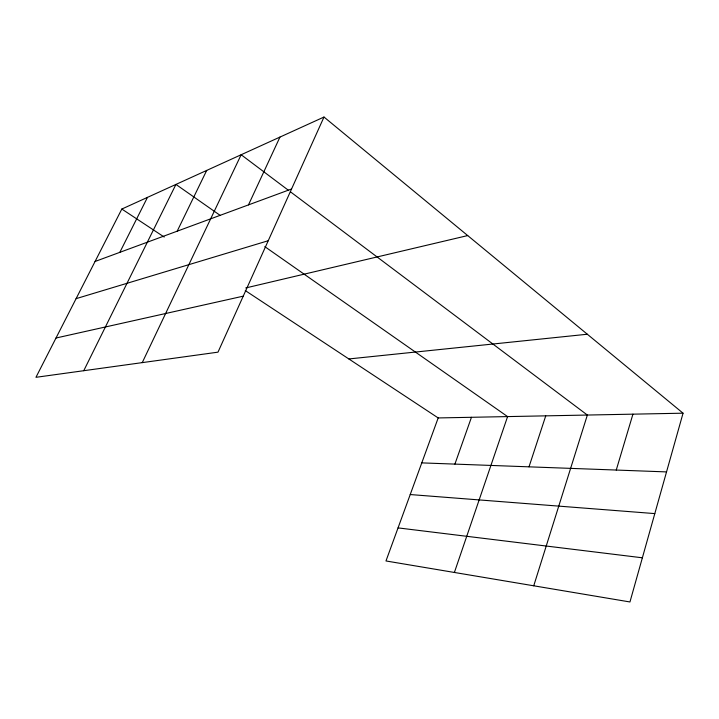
<?xml version="1.0" encoding="UTF-8"?>
<svg xmlns="http://www.w3.org/2000/svg" width="719" height="719" viewBox="0 0 719 719"><rect width="100%" height="100%" fill="white"/><g stroke="black" fill="none" stroke-linecap="round" stroke-linejoin="round"><path stroke-width="1.08" d="M683.05 413.191L629.952 601.965L385.977 560.964L438.186 417.937L683.05 413.191L323.999 117.035L121.826 209.049L35.95 377.313L217.992 352.157L323.999 117.035M616.255 470.046L632.936 414.162M533.741 585.796L587.36 415.043L290.359 191.748M529.004 466.838L545.739 415.852M454.39 572.459L507.587 416.589L264.79 246.626M454.902 464.106L471.457 417.29M248.477 204.888L279.952 137.086M142.254 362.619L241.153 154.738L288.58 190.409M177.18 231.185L206.704 170.412M83.755 370.707L175.93 184.423L220.311 215.484M119.821 252.342L147.467 197.374M95.07 261.473L291.555 188.998M76.097 298.655L268.232 240.73M245.745 287.951L467.709 235.571M56.001 338.02L243.238 296.165M348.85 358.952L587.324 334.236M421.774 462.883L666.531 471.907M410.225 494.546L654.802 513.6M398.056 527.89L642.373 557.8M121.826 209.049L164.211 237.036M245.278 290.566L438.186 417.937"/></g></svg>
